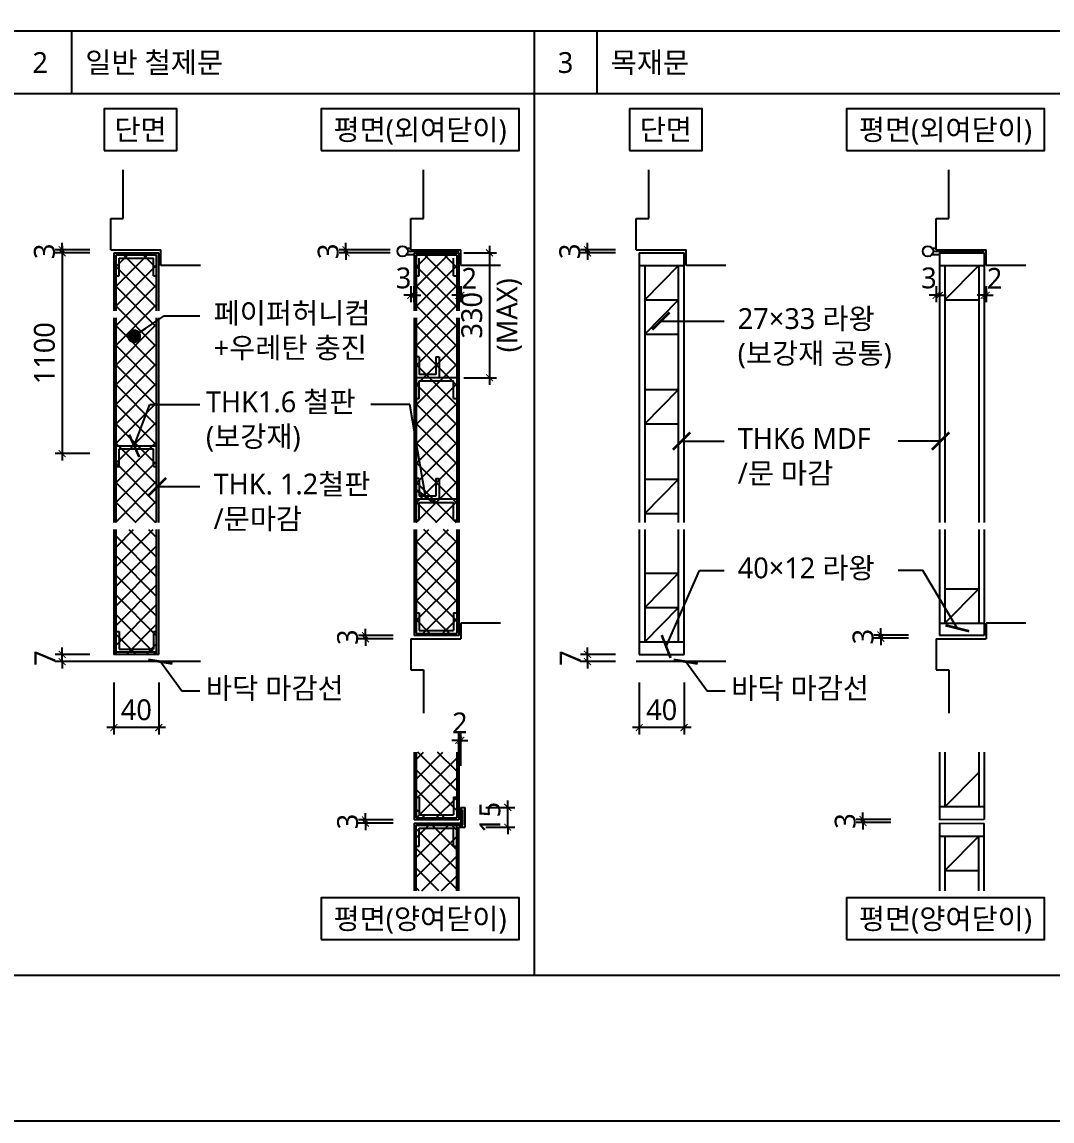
# Model space of a CAD drawing. Header units: inches. Extents: x 10 to 84110, y 29113 to 88513.
# Drawn here: x 35514 to 50350, y 29113 to 44947 of the extents above; entities that cross this region are included whole.
import ezdxf
from ezdxf.enums import TextEntityAlignment as Align

# ---------------------------------------------------------------- set-up
doc = ezdxf.new("R2010")
doc.units = ezdxf.units.IN
doc.header["$MEASUREMENT"] = 0
doc.layers.get('Defpoints').update_dxf_attribs({"color": 137})
for name, color, linetype in [('31', 7, 'Continuous'), ('33', 7, 'Continuous'), ('DIM-INT', 7, 'Continuous'), ('ELE-4', 4, 'Continuous'), ('ELE-7', 7, 'Continuous'), ('HAT', 5, 'Continuous'), ('SYM-LEAD', 6, 'Continuous'), ('TEXT', 3, 'Continuous')]:
    doc.layers.add(name, color=color, linetype=linetype)
doc.styles.add('ARIAL', font='malgun.ttf')
doc.styles.add('굴림체(옥산)', font='malgun.ttf')
doc.styles.add('맑은고딕', font='malgun.ttf')
doc.dimstyles.new('CJA', dxfattribs={"dimscale": 300, "dimtxt": 2.7, "dimasz": 1, "dimexe": 2, "dimexo": 3, "dimgap": 1, "dimtad": 1, "dimdec": 0, "dimzin": 1, "dimdsep": 46, "dimlunit": 6, "dimtxsty": '굴림체(옥산)', "dimblk": 'CJDOT', "dimcen": 0.09, "dimdle": 1, "dimclrd": 256, "dimclre": 256, "dimclrt": 3, "dimadec": 0, "dimazin": 0, "dimtfac": 1, "dimtdec": 0, "dimtix": 1, "dimtmove": 2, "dimatfit": 3, "dimldrblk": 'CJDOT', "dimfxl": 1, "dimtolj": 1, "dimtzin": 1, "dimarcsym": 0})
doc.dimstyles.new('DIM-QD 1', dxfattribs={"dimtxt": 3, "dimasz": 1.5, "dimexe": 1, "dimexo": 0, "dimgap": 1, "dimtad": 1, "dimdec": 3, "dimdsep": 46, "dimtxsty": 'ARIAL', "dimblk1": 'ARCHTICK', "dimblk2": 'ARCHTICK', "dimsah": 1, "dimcen": 0, "dimclrd": 256, "dimclre": 256, "dimclrt": 3, "dimazin": 2, "dimtfac": 1, "dimtdec": 3, "dimtix": 1, "dimtmove": 2, "dimatfit": 3, "dimldrblk": 'ARCHTICK', "dimfxl": 1, "dimtolj": 1, "dimtzin": 0, "dimarcsym": 0})
pattern_1 = [(45, (-15312.7, 19397.24), (-141.42136, 141.42136), []), (135, (-15312.7, 19397.24), (-141.42136, -141.42136), [])]
pattern_2 = [(45, (-15512.7, 19216.7), (-141.42136, 141.42136), []), (135, (-15512.7, 19216.7), (-141.42136, -141.42136), [])]

# ---------------------------------------------------------------- blocks, each defined once
blk = doc.blocks.new('_ARCHTICK')
at = {"color": 0, "linetype": 'ByBlock', "const_width": 0.15}
blk.add_lwpolyline([(-0.5, -0.5), (0.5, 0.5)], dxfattribs=at)
blk = doc.blocks.new('*D267')
at = {"layer": 'Defpoints', "color": 0, "transparency": 16777216}
for p in [(36093, 35836), (36793, 35836), (36793, 35731)]:
    blk.add_point(p, dxfattribs=at)
at = {"layer": 'DIM-INT', "color": 7, "lineweight": -2, "transparency": 16777216}
for p, q in [((36493, 35836), (35993, 35836)), ((36093, 35836), (36093, 35936)), ((36093, 35731), (36093, 35836)), ((36493, 35731), (35993, 35731)), ((36093, 35731), (36093, 35631))]:
    blk.add_line(p, q, dxfattribs=at)
at = {"layer": 'DIM-INT', "color": 7, "lineweight": -2, "transparency": 16777216, "xscale": 100, "yscale": 100, "zscale": 100}
for p, rotation in [((36093, 35836), 270), ((36093, 35731), 90)]:
    blk.add_blockref('_ARCHTICK', p, dxfattribs=dict(at, rotation=rotation))
at = {"layer": 'DIM-INT', "color": 3, "transparency": 16777216, "insert": (35843, 35783), "char_height": 300, "attachment_point": 5, "rotation": 90, "style": '맑은고딕'}
blk.add_mtext('\\A1;7 ', dxfattribs=at)
blk = doc.blocks.new('CJDOT')
blk.add_line((-2, 0), (2, 0))
at = {"const_width": 0.5}
blk.add_lwpolyline([(-0.25, 0, 1), (0.25, 0, 1)], format="xyb", close=True, dxfattribs=at)
blk = doc.blocks.new('*D268')
at = {"layer": 'Defpoints', "color": 0, "transparency": 16777216}
for p in [(36793, 41621), (36093, 38728), (36793, 38728)]:
    blk.add_point(p, dxfattribs=at)
at = {"layer": 'DIM-INT', "color": 7, "lineweight": -2, "transparency": 16777216}
for p, q in [((36093, 41721), (36093, 38628)), ((36493, 41621), (35993, 41621)), ((36493, 38728), (35993, 38728))]:
    blk.add_line(p, q, dxfattribs=at)
at = {"layer": 'DIM-INT', "color": 7, "lineweight": -2, "transparency": 16777216, "xscale": 100, "yscale": 100, "zscale": 100}
for p, rotation in [((36093, 41621), 90), ((36093, 38728), 270)]:
    blk.add_blockref('_ARCHTICK', p, dxfattribs=dict(at, rotation=rotation))
at = {"layer": 'DIM-INT', "color": 3, "transparency": 16777216, "insert": (35838, 40175), "char_height": 300, "attachment_point": 5, "rotation": 90, "style": '맑은고딕'}
blk.add_mtext('\\A1;1100', dxfattribs=at)
blk = doc.blocks.new('*D269')
at = {"layer": 'Defpoints', "color": 0, "transparency": 16777216}
for p in [(36793, 41666), (36093, 41621), (36793, 41621)]:
    blk.add_point(p, dxfattribs=at)
at = {"layer": 'DIM-INT', "color": 7, "lineweight": -2, "transparency": 16777216}
for p, q in [((36493, 41666), (35993, 41666)), ((36093, 41666), (36093, 41766)), ((36093, 41666), (36093, 41621)), ((36493, 41621), (35993, 41621)), ((36093, 41621), (36093, 41521))]:
    blk.add_line(p, q, dxfattribs=at)
at = {"layer": 'DIM-INT', "color": 7, "lineweight": -2, "transparency": 16777216, "xscale": 100, "yscale": 100, "zscale": 100}
for p, rotation in [((36093, 41666), 270), ((36093, 41621), 90)]:
    blk.add_blockref('_ARCHTICK', p, dxfattribs=dict(at, rotation=rotation))
at = {"layer": 'DIM-INT', "color": 3, "transparency": 16777216, "insert": (35838, 41643), "char_height": 300, "attachment_point": 5, "rotation": 90, "style": '맑은고딕'}
blk.add_mtext('\\A1;3 ', dxfattribs=at)
blk = doc.blocks.new('*D270')
at = {"layer": 'Defpoints', "color": 0, "transparency": 16777216}
for p in [(36838, 35731), (37483, 35731), (36838, 34781)]:
    blk.add_point(p, dxfattribs=at)
at = {"layer": 'DIM-INT', "color": 7, "lineweight": -2, "transparency": 16777216}
for p, q in [((36838, 35431), (36838, 34681)), ((37483, 35431), (37483, 34681)), ((37583, 34781), (36738, 34781))]:
    blk.add_line(p, q, dxfattribs=at)
at = {"layer": 'DIM-INT', "color": 7, "lineweight": -2, "transparency": 16777216, "xscale": 100, "yscale": 100, "zscale": 100, "rotation": 180}
blk.add_blockref('_ARCHTICK', (36838, 34781), dxfattribs=at)
at = {"layer": 'DIM-INT', "color": 7, "lineweight": -2, "transparency": 16777216, "xscale": 100, "yscale": 100, "zscale": 100}
blk.add_blockref('_ARCHTICK', (37483, 34781), dxfattribs=at)
at = {"layer": 'DIM-INT', "color": 3, "transparency": 16777216, "insert": (37161, 35036), "char_height": 300, "attachment_point": 5, "style": '맑은고딕'}
blk.add_mtext('\\A1;40', dxfattribs=at)
blk = doc.blocks.new('*D222')
at = {"layer": 'Defpoints', "color": 0, "transparency": 16777216}
for p in [(41835, 34597), (41805, 33930), (41835, 33930)]:
    blk.add_point(p, dxfattribs=at)
at = {"layer": 'DIM-INT', "color": 7, "lineweight": -2, "transparency": 16777216}
for p, q in [((41805, 34230), (41805, 34697)), ((41835, 34230), (41835, 34697)), ((41805, 34597), (41705, 34597)), ((41805, 34597), (41835, 34597)), ((41835, 34597), (41935, 34597))]:
    blk.add_line(p, q, dxfattribs=at)
at = {"layer": 'DIM-INT', "color": 7, "lineweight": -2, "transparency": 16777216, "xscale": 100, "yscale": 100, "zscale": 100}
blk.add_blockref('_ARCHTICK', (41805, 34597), dxfattribs=at)
at = {"layer": 'DIM-INT', "color": 7, "lineweight": -2, "transparency": 16777216, "xscale": 100, "yscale": 100, "zscale": 100, "rotation": 180}
blk.add_blockref('_ARCHTICK', (41835, 34597), dxfattribs=at)
at = {"layer": 'DIM-INT', "color": 3, "transparency": 16777216, "insert": (41820, 34849), "char_height": 300, "attachment_point": 5, "style": '맑은고딕'}
blk.add_mtext('\\A1;2', dxfattribs=at)
blk = doc.blocks.new('*D223')
at = {"layer": 'Defpoints', "color": 0, "transparency": 16777216}
for p in [(40460, 36106), (41160, 36106), (41160, 36061)]:
    blk.add_point(p, dxfattribs=at)
at = {"layer": 'DIM-INT', "color": 7, "lineweight": -2, "transparency": 16777216}
for p, q in [((40860, 36106), (40360, 36106)), ((40460, 36106), (40460, 36206)), ((40460, 36061), (40460, 36106)), ((40860, 36061), (40360, 36061)), ((40460, 36061), (40460, 35961))]:
    blk.add_line(p, q, dxfattribs=at)
at = {"layer": 'DIM-INT', "color": 7, "lineweight": -2, "transparency": 16777216, "xscale": 100, "yscale": 100, "zscale": 100}
for p, rotation in [((40460, 36106), 270), ((40460, 36061), 90)]:
    blk.add_blockref('_ARCHTICK', p, dxfattribs=dict(at, rotation=rotation))
at = {"layer": 'DIM-INT', "color": 3, "transparency": 16777216, "insert": (40205, 36083), "char_height": 300, "attachment_point": 5, "rotation": 90, "style": '맑은고딕'}
blk.add_mtext('\\A1;3 ', dxfattribs=at)
blk = doc.blocks.new('*D224')
at = {"layer": 'Defpoints', "color": 0, "transparency": 16777216}
for p in [(40460, 33450), (41160, 33450), (41160, 33405)]:
    blk.add_point(p, dxfattribs=at)
at = {"layer": 'DIM-INT', "color": 7, "lineweight": -2, "transparency": 16777216}
for p, q in [((40860, 33450), (40360, 33450)), ((40460, 33450), (40460, 33550)), ((40460, 33405), (40460, 33450)), ((40860, 33405), (40360, 33405)), ((40460, 33405), (40460, 33305))]:
    blk.add_line(p, q, dxfattribs=at)
at = {"layer": 'DIM-INT', "color": 7, "lineweight": -2, "transparency": 16777216, "xscale": 100, "yscale": 100, "zscale": 100}
for p, rotation in [((40460, 33450), 270), ((40460, 33405), 90)]:
    blk.add_blockref('_ARCHTICK', p, dxfattribs=dict(at, rotation=rotation))
at = {"layer": 'DIM-INT', "color": 3, "transparency": 16777216, "insert": (40205, 33427), "char_height": 300, "attachment_point": 5, "rotation": 90, "style": '맑은고딕'}
blk.add_mtext('\\A1;3 ', dxfattribs=at)
blk = doc.blocks.new('*D225')
at = {"layer": 'Defpoints', "color": 0, "transparency": 16777216}
for p in [(41805, 41441), (41835, 41441), (41805, 41009)]:
    blk.add_point(p, dxfattribs=at)
at = {"layer": 'DIM-INT', "color": 7, "lineweight": -2, "transparency": 16777216}
for p, q in [((41805, 41141), (41805, 40909)), ((41835, 41141), (41835, 40909)), ((41805, 41009), (41705, 41009)), ((41835, 41009), (41805, 41009)), ((41835, 41009), (41935, 41009))]:
    blk.add_line(p, q, dxfattribs=at)
at = {"layer": 'DIM-INT', "color": 7, "lineweight": -2, "transparency": 16777216, "xscale": 100, "yscale": 100, "zscale": 100}
blk.add_blockref('_ARCHTICK', (41805, 41009), dxfattribs=at)
at = {"layer": 'DIM-INT', "color": 7, "lineweight": -2, "transparency": 16777216, "xscale": 100, "yscale": 100, "zscale": 100, "rotation": 180}
blk.add_blockref('_ARCHTICK', (41835, 41009), dxfattribs=at)
at = {"layer": 'DIM-INT', "color": 3, "transparency": 16777216, "insert": (41955, 41253), "char_height": 300, "attachment_point": 5, "style": '맑은고딕'}
blk.add_mtext('\\A1;2 ', dxfattribs=at)
blk = doc.blocks.new('*D226')
at = {"layer": 'Defpoints', "color": 0, "transparency": 16777216}
for p in [(41115, 41441), (41160, 41441), (41115, 41009)]:
    blk.add_point(p, dxfattribs=at)
at = {"layer": 'DIM-INT', "color": 7, "lineweight": -2, "transparency": 16777216}
for p, q in [((41115, 41141), (41115, 40909)), ((41160, 41141), (41160, 40909)), ((41115, 41009), (41015, 41009)), ((41160, 41009), (41115, 41009)), ((41160, 41009), (41260, 41009))]:
    blk.add_line(p, q, dxfattribs=at)
at = {"layer": 'DIM-INT', "color": 7, "lineweight": -2, "transparency": 16777216, "xscale": 100, "yscale": 100, "zscale": 100}
blk.add_blockref('_ARCHTICK', (41115, 41009), dxfattribs=at)
at = {"layer": 'DIM-INT', "color": 7, "lineweight": -2, "transparency": 16777216, "xscale": 100, "yscale": 100, "zscale": 100, "rotation": 180}
blk.add_blockref('_ARCHTICK', (41160, 41009), dxfattribs=at)
at = {"layer": 'DIM-INT', "color": 3, "transparency": 16777216, "insert": (41010, 41258), "char_height": 300, "attachment_point": 5, "style": '맑은고딕'}
blk.add_mtext('\\A1;3', dxfattribs=at)
blk = doc.blocks.new('*D227')
at = {"layer": 'Defpoints', "color": 0, "transparency": 16777216}
for p in [(41115, 41666), (40180, 41621), (41115, 41621)]:
    blk.add_point(p, dxfattribs=at)
at = {"layer": 'DIM-INT', "color": 7, "lineweight": -2, "transparency": 16777216}
for p, q in [((40815, 41666), (40080, 41666)), ((40180, 41666), (40180, 41766)), ((40180, 41666), (40180, 41621)), ((40815, 41621), (40080, 41621)), ((40180, 41621), (40180, 41521))]:
    blk.add_line(p, q, dxfattribs=at)
at = {"layer": 'DIM-INT', "color": 7, "lineweight": -2, "transparency": 16777216, "xscale": 100, "yscale": 100, "zscale": 100}
for p, rotation in [((40180, 41666), 270), ((40180, 41621), 90)]:
    blk.add_blockref('_ARCHTICK', p, dxfattribs=dict(at, rotation=rotation))
at = {"layer": 'DIM-INT', "color": 3, "transparency": 16777216, "insert": (39925, 41643), "char_height": 300, "attachment_point": 5, "rotation": 90, "style": '맑은고딕'}
blk.add_mtext('\\A1;3 ', dxfattribs=at)
blk = doc.blocks.new('*D228')
at = {"layer": 'Defpoints', "color": 0, "transparency": 16777216}
for p in [(41580, 41621), (41580, 39821), (42248, 39821)]:
    blk.add_point(p, dxfattribs=at)
at = {"layer": 'DIM-INT', "color": 7, "lineweight": -2, "transparency": 16777216}
for p, q in [((42248, 41721), (42248, 39721)), ((41880, 41621), (42348, 41621)), ((41880, 39821), (42348, 39821))]:
    blk.add_line(p, q, dxfattribs=at)
at = {"layer": 'DIM-INT', "color": 7, "lineweight": -2, "transparency": 16777216, "xscale": 100, "yscale": 100, "zscale": 100}
for p, rotation in [((42248, 41621), 90), ((42248, 39821), 270)]:
    blk.add_blockref('_ARCHTICK', p, dxfattribs=dict(at, rotation=rotation))
at = {"layer": 'DIM-INT', "color": 3, "transparency": 16777216, "char_height": 300, "attachment_point": 5, "rotation": 90, "style": '맑은고딕'}
for s, insert in [('\\A1;(MAX)', (42532, 40721)), ('\\A1;330', (41993, 40721))]:
    blk.add_mtext(s, dxfattribs=dict(at, insert=insert))
blk = doc.blocks.new('*D229')
at = {"layer": 'Defpoints', "color": 0, "transparency": 16777216}
for p in [(41895, 33630), (42511, 33630), (41895, 33345)]:
    blk.add_point(p, dxfattribs=at)
at = {"layer": 'DIM-INT', "color": 7, "lineweight": -2, "transparency": 16777216}
for p, q in [((42511, 33630), (42511, 33730)), ((42195, 33630), (42611, 33630)), ((42511, 33345), (42511, 33630)), ((42195, 33345), (42611, 33345)), ((42511, 33345), (42511, 33245))]:
    blk.add_line(p, q, dxfattribs=at)
at = {"layer": 'DIM-INT', "color": 7, "lineweight": -2, "transparency": 16777216, "xscale": 100, "yscale": 100, "zscale": 100}
for p, rotation in [((42511, 33630), 270), ((42511, 33345), 90)]:
    blk.add_blockref('_ARCHTICK', p, dxfattribs=dict(at, rotation=rotation))
at = {"layer": 'DIM-INT', "color": 3, "transparency": 16777216, "insert": (42255, 33487), "char_height": 300, "attachment_point": 5, "rotation": 90, "style": '맑은고딕'}
blk.add_mtext('\\A1;15 ', dxfattribs=at)
blk = doc.blocks.new('*D232')
at = {"layer": 'Defpoints', "color": 0, "transparency": 16777216}
for p in [(43660, 35836), (44360, 35836), (44360, 35731)]:
    blk.add_point(p, dxfattribs=at)
at = {"layer": 'DIM-INT', "color": 7, "lineweight": -2, "transparency": 16777216}
for p, q in [((44060, 35836), (43560, 35836)), ((43660, 35836), (43660, 35936)), ((43660, 35731), (43660, 35836)), ((44060, 35731), (43560, 35731)), ((43660, 35731), (43660, 35631))]:
    blk.add_line(p, q, dxfattribs=at)
at = {"layer": 'DIM-INT', "color": 7, "lineweight": -2, "transparency": 16777216, "xscale": 100, "yscale": 100, "zscale": 100}
for p, rotation in [((43660, 35836), 270), ((43660, 35731), 90)]:
    blk.add_blockref('_ARCHTICK', p, dxfattribs=dict(at, rotation=rotation))
at = {"layer": 'DIM-INT', "color": 3, "transparency": 16777216, "insert": (43410, 35783), "char_height": 300, "attachment_point": 5, "rotation": 90, "style": '맑은고딕'}
blk.add_mtext('\\A1;7 ', dxfattribs=at)
blk = doc.blocks.new('*D233')
at = {"layer": 'Defpoints', "color": 0, "transparency": 16777216}
for p in [(44360, 41666), (43660, 41621), (44360, 41621)]:
    blk.add_point(p, dxfattribs=at)
at = {"layer": 'DIM-INT', "color": 7, "lineweight": -2, "transparency": 16777216}
for p, q in [((44060, 41666), (43560, 41666)), ((43660, 41666), (43660, 41766)), ((43660, 41666), (43660, 41621)), ((44060, 41621), (43560, 41621)), ((43660, 41621), (43660, 41521))]:
    blk.add_line(p, q, dxfattribs=at)
at = {"layer": 'DIM-INT', "color": 7, "lineweight": -2, "transparency": 16777216, "xscale": 100, "yscale": 100, "zscale": 100}
for p, rotation in [((43660, 41666), 270), ((43660, 41621), 90)]:
    blk.add_blockref('_ARCHTICK', p, dxfattribs=dict(at, rotation=rotation))
at = {"layer": 'DIM-INT', "color": 3, "transparency": 16777216, "insert": (43405, 41643), "char_height": 300, "attachment_point": 5, "rotation": 90, "style": '맑은고딕'}
blk.add_mtext('\\A1;3 ', dxfattribs=at)
blk = doc.blocks.new('*D234')
at = {"layer": 'Defpoints', "color": 0, "transparency": 16777216}
for p in [(44405, 35731), (45050, 35731), (44405, 34781)]:
    blk.add_point(p, dxfattribs=at)
at = {"layer": 'DIM-INT', "color": 7, "lineweight": -2, "transparency": 16777216}
for p, q in [((44405, 35431), (44405, 34681)), ((45050, 35431), (45050, 34681)), ((45150, 34781), (44305, 34781))]:
    blk.add_line(p, q, dxfattribs=at)
at = {"layer": 'DIM-INT', "color": 7, "lineweight": -2, "transparency": 16777216, "xscale": 100, "yscale": 100, "zscale": 100, "rotation": 180}
blk.add_blockref('_ARCHTICK', (44405, 34781), dxfattribs=at)
at = {"layer": 'DIM-INT', "color": 7, "lineweight": -2, "transparency": 16777216, "xscale": 100, "yscale": 100, "zscale": 100}
blk.add_blockref('_ARCHTICK', (45050, 34781), dxfattribs=at)
at = {"layer": 'DIM-INT', "color": 3, "transparency": 16777216, "insert": (44728, 35036), "char_height": 300, "attachment_point": 5, "style": '맑은고딕'}
blk.add_mtext('\\A1;40', dxfattribs=at)
blk = doc.blocks.new('*D235')
at = {"layer": 'Defpoints', "color": 0, "transparency": 16777216}
for p in [(47627, 33458), (48327, 33458), (48327, 33413)]:
    blk.add_point(p, dxfattribs=at)
at = {"layer": 'DIM-INT', "color": 7, "lineweight": -2, "transparency": 16777216}
for p, q in [((48027, 33458), (47527, 33458)), ((48027, 33413), (47527, 33413)), ((47627, 33458), (47627, 33558)), ((47627, 33413), (47627, 33458)), ((47627, 33413), (47627, 33313))]:
    blk.add_line(p, q, dxfattribs=at)
at = {"layer": 'DIM-INT', "color": 7, "lineweight": -2, "transparency": 16777216, "xscale": 100, "yscale": 100, "zscale": 100}
for p, rotation in [((47627, 33458), 270), ((47627, 33413), 90)]:
    blk.add_blockref('_ARCHTICK', p, dxfattribs=dict(at, rotation=rotation))
at = {"layer": 'DIM-INT', "color": 3, "transparency": 16777216, "insert": (47372, 33435), "char_height": 300, "attachment_point": 5, "rotation": 90, "style": '맑은고딕'}
blk.add_mtext('\\A1;3 ', dxfattribs=at)
blk = doc.blocks.new('*D236')
at = {"layer": 'Defpoints', "color": 0, "transparency": 16777216}
for p in [(47884, 36114), (48584, 36114), (48584, 36069)]:
    blk.add_point(p, dxfattribs=at)
at = {"layer": 'DIM-INT', "color": 7, "lineweight": -2, "transparency": 16777216}
for p, q in [((48284, 36114), (47784, 36114)), ((47884, 36114), (47884, 36214)), ((47884, 36069), (47884, 36114)), ((48284, 36069), (47784, 36069)), ((47884, 36069), (47884, 35969))]:
    blk.add_line(p, q, dxfattribs=at)
at = {"layer": 'DIM-INT', "color": 7, "lineweight": -2, "transparency": 16777216, "xscale": 100, "yscale": 100, "zscale": 100}
for p, rotation in [((47884, 36114), 270), ((47884, 36069), 90)]:
    blk.add_blockref('_ARCHTICK', p, dxfattribs=dict(at, rotation=rotation))
at = {"layer": 'DIM-INT', "color": 3, "transparency": 16777216, "insert": (47629, 36091), "char_height": 300, "attachment_point": 5, "rotation": 90, "style": '맑은고딕'}
blk.add_mtext('\\A1;3 ', dxfattribs=at)
blk = doc.blocks.new('*D237')
at = {"layer": 'Defpoints', "color": 0, "transparency": 16777216}
for p in [(49372, 41441), (49402, 41441), (49372, 41009)]:
    blk.add_point(p, dxfattribs=at)
at = {"layer": 'DIM-INT', "color": 7, "lineweight": -2, "transparency": 16777216}
for p, q in [((49372, 41141), (49372, 40909)), ((49402, 41141), (49402, 40909)), ((49372, 41009), (49272, 41009)), ((49402, 41009), (49372, 41009)), ((49402, 41009), (49502, 41009))]:
    blk.add_line(p, q, dxfattribs=at)
at = {"layer": 'DIM-INT', "color": 7, "lineweight": -2, "transparency": 16777216, "xscale": 100, "yscale": 100, "zscale": 100}
blk.add_blockref('_ARCHTICK', (49372, 41009), dxfattribs=at)
at = {"layer": 'DIM-INT', "color": 7, "lineweight": -2, "transparency": 16777216, "xscale": 100, "yscale": 100, "zscale": 100, "rotation": 180}
blk.add_blockref('_ARCHTICK', (49402, 41009), dxfattribs=at)
at = {"layer": 'DIM-INT', "color": 3, "transparency": 16777216, "insert": (49522, 41253), "char_height": 300, "attachment_point": 5, "style": '맑은고딕'}
blk.add_mtext('\\A1;2 ', dxfattribs=at)
blk = doc.blocks.new('*D238')
at = {"layer": 'Defpoints', "color": 0, "transparency": 16777216}
for p in [(48682, 41441), (48727, 41441), (48682, 41009)]:
    blk.add_point(p, dxfattribs=at)
at = {"layer": 'DIM-INT', "color": 7, "lineweight": -2, "transparency": 16777216}
for p, q in [((48682, 41141), (48682, 40909)), ((48727, 41141), (48727, 40909)), ((48682, 41009), (48582, 41009)), ((48727, 41009), (48682, 41009)), ((48727, 41009), (48827, 41009))]:
    blk.add_line(p, q, dxfattribs=at)
at = {"layer": 'DIM-INT', "color": 7, "lineweight": -2, "transparency": 16777216, "xscale": 100, "yscale": 100, "zscale": 100}
blk.add_blockref('_ARCHTICK', (48682, 41009), dxfattribs=at)
at = {"layer": 'DIM-INT', "color": 7, "lineweight": -2, "transparency": 16777216, "xscale": 100, "yscale": 100, "zscale": 100, "rotation": 180}
blk.add_blockref('_ARCHTICK', (48727, 41009), dxfattribs=at)
at = {"layer": 'DIM-INT', "color": 3, "transparency": 16777216, "insert": (48577, 41258), "char_height": 300, "attachment_point": 5, "style": '맑은고딕'}
blk.add_mtext('\\A1;3', dxfattribs=at)

msp = doc.modelspace()

# ---------------------------------------------------------------- hatches: boundary and pattern name
at = {"layer": 'HAT'}
h = msp.add_hatch(dxfattribs=at)
h.set_pattern_fill('ANSI37', color=9, scale=200, style=0)
h.set_pattern_definition([(45, (-15601.4, 19216.7), (-141.42136, 141.42136), []), (135, (-15601.4, 19216.7), (-141.42136, -141.42136), [])])
h.paths.add_polyline_path([(36868.5, 37736.3), (37453.5, 37736.3), (37453.5, 41590.8), (36868.5, 41590.8)])
h = msp.add_hatch(dxfattribs=at)
h.set_pattern_fill('ANSI37', color=9, scale=200, style=0)
h.set_pattern_definition(pattern_2)
h.paths.add_polyline_path([(41775.2, 41590.8), (41190.2, 41590.8), (41190.2, 37736.3), (41775.2, 37736.3)])
h = msp.add_hatch(dxfattribs=at)
h.set_pattern_fill('ANSI37', color=9, scale=200, style=0)
h.set_pattern_definition([(45, (-23723.63, 19216.7), (-141.42136, 141.42136), []), (135, (-23723.63, 19216.7), (-141.42136, -141.42136), [])])
h.paths.add_polyline_path([(37453.5, 37636.3), (36868.5, 37636.3), (36868.5, 35835.8), (37453.5, 35835.8)])
h = msp.add_hatch(dxfattribs=at)
h.set_pattern_fill('ANSI37', color=9, scale=200, style=0)
h.set_pattern_definition(pattern_2)
h.paths.add_polyline_path([(41775.2, 37636.3), (41190.2, 37636.3), (41190.2, 36135.8), (41775.2, 36135.8)])
h = msp.add_hatch(dxfattribs=at)
h.set_pattern_fill('ANSI37', color=9, scale=200, style=0)
h.set_pattern_definition(pattern_1)
h.paths.add_polyline_path([(41190.2, 34427), (41775.2, 34427), (41775.2, 33479.7), (41190.2, 33479.7)])
h = msp.add_hatch(dxfattribs=at)
h.set_pattern_fill('ANSI37', color=9, scale=200, style=0)
h.set_pattern_definition(pattern_1)
h.paths.add_polyline_path([(41190.2, 32427.4), (41775.2, 32427.4), (41775.2, 33374.7), (41190.2, 33374.7)])

# ---------------------------------------------------------------- linework, layer by layer
at = {"layer": '31', "color": 4, "linetype": 'Continuous'}
for p, q in [((41055.2, 41688.3), (41115.2, 41688.3)), ((41790.3, 41665.8), (41790.3, 41620.8)), ((48621.9, 41688.3), (48681.9, 41688.3)), ((49357, 41665.8), (49357, 41620.8)), ((41055.2, 41598.3), (41160.2, 41598.3)), ((41070.2, 41643.3), (41790.3, 41643.3)), ((48621.9, 41598.3), (48726.9, 41598.3)), ((48636.9, 41643.3), (49357, 41643.3)), ((44405.1, 41440.8), (45050.1, 41440.8)), ((44483.1, 41440.8), (44483.1, 37735.1)), ((44972.1, 41440.8), (44483.1, 40945.8)), ((44972.1, 37735.1), (44972.1, 41440.8)), ((48726.9, 41440.8), (49371.9, 41440.8)), ((48804.9, 41440.8), (48804.9, 37735.1)), ((49293.9, 41440.8), (48804.9, 40945.8)), ((49293.9, 41440.8), (49293.9, 37735.1)), ((44483.1, 40450.8), (44972.1, 40945.8)), ((44483.1, 40945.8), (44972.1, 40945.8)), ((48804.9, 40945.8), (49293.9, 40945.8)), ((44483.1, 40450.8), (44972.1, 40450.8)), ((44483.1, 39157.4), (44972.1, 39652.4)), ((44483.1, 39652.4), (44972.1, 39652.4)), ((44483.1, 39157.4), (44972.1, 39157.4)), ((44483.1, 37863.9), (44972.1, 38358.9)), ((44483.1, 38358.9), (44972.1, 38358.9)), ((44483.1, 37863.9), (44972.1, 37863.9)), ((44483.1, 37635.1), (44483.1, 36015.8)), ((44972.1, 36015.8), (44972.1, 37635.1)), ((48804.9, 37635.1), (48804.9, 36285.8)), ((49293.9, 37635.1), (49293.9, 36285.8)), ((44483.1, 36510.8), (44972.1, 37005.8)), ((44483.1, 37005.8), (44972.1, 37005.8)), ((48804.9, 36285.8), (49293.9, 36780.8)), ((48804.9, 36780.8), (49293.9, 36780.8)), ((44483.1, 36015.8), (44972.1, 36510.8)), ((44483.1, 36510.8), (44972.1, 36510.8)), ((48726.9, 36285.8), (49371.9, 36285.8)), ((44405.1, 36015.8), (45050.1, 36015.8)), ((48804.9, 34427), (48804.9, 33637.2)), ((49293.9, 34427), (49293.9, 33637.2)), ((48804.9, 33637.2), (49293.9, 34132.2)), ((49371.9, 33637.2), (48726.9, 33637.2)), ((48726.9, 33217.2), (49371.9, 33217.2)), ((48804.9, 33217.2), (48804.9, 32427.4)), ((49293.9, 33217.2), (48804.9, 32722.2)), ((49293.9, 32427.4), (49293.9, 33217.2)), ((48804.9, 32722.2), (49293.9, 32722.2))]:
    msp.add_line(p, q, dxfattribs=at)
at = {"layer": '31', "color": 3, "linetype": 'Continuous'}
for p, q in [((36913.5, 41545.8), (37408.5, 41545.8)), ((36913.5, 41290.8), (36913.5, 41545.8)), ((37408.5, 41290.8), (37408.5, 41545.8)), ((41235.2, 41290.8), (41235.2, 41545.8)), ((41730.2, 41290.8), (41730.2, 41545.8)), ((36868.5, 41290.8), (36913.5, 41290.8)), ((37408.5, 41290.8), (37453.5, 41290.8)), ((41190.2, 41290.8), (41235.2, 41290.8)), ((41730.2, 41290.8), (41775.2, 41290.8)), ((41235.2, 40120.8), (41190.2, 40120.8)), ((41235.2, 40120.8), (41235.2, 39865.8)), ((41475.2, 40120.8), (41520.2, 40120.8)), ((41475.2, 40120.8), (41475.2, 39865.8)), ((41520.2, 40120.8), (41520.2, 39820.8)), ((41775.2, 39820.8), (41190.2, 39820.8)), ((41475.2, 39865.8), (41235.2, 39865.8)), ((41235.2, 39520.8), (41235.2, 39775.8)), ((41235.2, 39775.8), (41730.2, 39775.8)), ((41730.2, 39520.8), (41730.2, 39775.8)), ((41190.2, 39520.8), (41235.2, 39520.8)), ((41730.2, 39520.8), (41775.2, 39520.8)), ((36868.5, 38840.8), (37453.5, 38840.8)), ((36913.5, 38540.8), (36913.5, 38795.8)), ((36913.5, 38795.8), (37408.5, 38795.8)), ((37408.5, 38540.8), (37408.5, 38795.8)), ((36868.5, 38540.8), (36913.5, 38540.8)), ((37408.5, 38540.8), (37453.5, 38540.8)), ((41235.2, 38370.8), (41190.2, 38370.8)), ((41235.2, 38370.8), (41235.2, 38115.8)), ((41475.2, 38370.8), (41520.2, 38370.8)), ((41475.2, 38370.8), (41475.2, 38115.8)), ((41520.2, 38370.8), (41520.2, 38070.8)), ((41775.2, 38070.8), (41190.2, 38070.8)), ((41475.2, 38115.8), (41235.2, 38115.8)), ((41235.2, 37770.8), (41235.2, 38025.8)), ((41235.2, 38025.8), (41730.2, 38025.8)), ((41730.2, 37770.8), (41730.2, 38025.8)), ((41190.2, 37770.8), (41235.2, 37770.8)), ((41730.2, 37770.8), (41775.2, 37770.8)), ((41190.2, 36435.8), (41235.2, 36435.8)), ((41235.2, 36435.8), (41235.2, 36180.8)), ((41730.2, 36435.8), (41775.2, 36435.8)), ((41730.2, 36435.8), (41730.2, 36180.8)), ((36868.5, 36165.8), (36913.5, 36165.8)), ((36913.5, 36165.8), (36913.5, 35910.8)), ((37408.5, 36165.8), (37453.5, 36165.8)), ((37408.5, 36165.8), (37408.5, 35910.8)), ((41235.2, 36180.8), (41730.2, 36180.8)), ((37453.5, 35865.8), (36868.5, 35865.8)), ((36913.5, 35910.8), (37408.5, 35910.8)), ((41190.2, 33779.7), (41235.2, 33779.7)), ((41235.2, 33779.7), (41235.2, 33524.7)), ((41730.2, 33779.7), (41775.2, 33779.7)), ((41730.2, 33779.7), (41730.2, 33524.7)), ((41235.2, 33524.7), (41730.2, 33524.7)), ((41235.2, 33074.7), (41235.2, 33329.7)), ((41235.2, 33329.7), (41730.2, 33329.7)), ((41730.2, 33074.7), (41730.2, 33329.7)), ((41190.2, 33074.7), (41235.2, 33074.7)), ((41730.2, 33074.7), (41775.2, 33074.7))]:
    msp.add_line(p, q, dxfattribs=at)
at = {"layer": '31', "color": 4, "linetype": 'Continuous'}
for centre in [(40995.2, 41643.3), (48561.9, 41643.3)]:
    msp.add_circle(centre, 75, dxfattribs=at)
at = {"layer": '33', "color": 4, "linetype": 'Continuous'}
for p, q in [((36973.5, 42115.8), (36973.5, 42816.7)), ((41295.2, 42115.8), (41295.2, 42816.7)), ((44540.1, 42115.8), (44540.1, 42816.7)), ((48861.9, 42115.8), (48861.9, 42816.7)), ((36793.5, 41665.8), (36793.5, 42115.8)), ((36793.5, 42115.8), (36973.5, 42115.8)), ((41115.2, 42115.8), (41295.2, 42115.8)), ((41115.2, 41665.8), (41115.2, 42115.8)), ((44360.1, 42115.8), (44540.1, 42115.8)), ((44360.1, 41665.8), (44360.1, 42115.8)), ((48681.9, 41665.8), (48681.9, 42115.8)), ((48681.9, 42115.8), (48861.9, 42115.8)), ((36793.5, 41665.8), (37513.5, 41665.8)), ((37513.5, 41440.8), (37513.5, 41665.8)), ((41115.2, 41665.8), (41835.2, 41665.8)), ((41835.2, 41440.8), (41835.2, 41665.8)), ((44360.1, 41665.8), (45080.1, 41665.8)), ((45080.1, 41440.8), (45080.1, 41665.8)), ((48681.9, 41665.8), (49401.9, 41665.8)), ((49401.9, 41440.8), (49401.9, 41665.8)), ((38084.1, 41440.8), (37513.5, 41440.8)), ((42405.9, 41440.8), (41835.2, 41440.8)), ((45650.8, 41440.8), (45080.1, 41440.8)), ((49972.5, 41440.8), (49401.9, 41440.8)), ((41835.2, 36285.8), (41835.2, 36060.8)), ((42405.9, 36285.8), (41835.2, 36285.8)), ((49972.5, 36285.8), (49401.9, 36285.8)), ((49401.9, 36285.8), (49401.9, 36060.8)), ((41115.2, 36060.8), (41835.2, 36060.8)), ((41115.2, 36060.8), (41115.2, 35610.8)), ((48681.9, 36060.8), (49401.9, 36060.8)), ((48681.9, 36060.8), (48681.9, 35610.8)), ((38084.1, 35730.8), (36438.5, 35730.8)), ((45650.8, 35730.8), (44360.1, 35730.8)), ((41115.2, 35610.8), (41295.2, 35610.8)), ((41295.2, 35610.8), (41295.2, 34988.3)), ((48681.9, 35610.8), (48861.9, 35610.8)), ((48861.9, 35610.8), (48861.9, 34988.3))]:
    msp.add_line(p, q, dxfattribs=at)
at = {"layer": '33', "color": 7, "linetype": 'Continuous'}
for p, q in [((36838.5, 41620.8), (36838.5, 40783.3)), ((36838.5, 41620.8), (37483.5, 41620.8)), ((36868.5, 41590.8), (37453.5, 41590.8)), ((36868.5, 40783.3), (36868.5, 41590.8)), ((37453.5, 40783.3), (37453.5, 41590.8)), ((37483.5, 40783.3), (37483.5, 41620.8)), ((41160.2, 41620.8), (41160.2, 40783.3)), ((41160.2, 41620.8), (41805.2, 41620.8)), ((41190.2, 41590.8), (41190.2, 40783.3)), ((41190.2, 41590.8), (41775.2, 41590.8)), ((41775.2, 41590.8), (41775.2, 40783.3)), ((41805.2, 41620.8), (41805.2, 40783.3)), ((44405.1, 41620.8), (44405.1, 37735.1)), ((44405.1, 41620.8), (45050.1, 41620.8)), ((45050.1, 37735.1), (45050.1, 41620.8)), ((48726.9, 41620.8), (48726.9, 37735.1)), ((48726.9, 41620.8), (49371.9, 41620.8)), ((49371.9, 41620.8), (49371.9, 37735.1)), ((36838.5, 40683.3), (36838.5, 37736.3)), ((36868.5, 37736.3), (36868.5, 40683.3)), ((37453.5, 37736.3), (37453.5, 40683.3)), ((37483.5, 37736.3), (37483.5, 40683.3)), ((41160.2, 40683.3), (41160.2, 37736.3)), ((41190.2, 40683.3), (41190.2, 37736.3)), ((41775.2, 40683.3), (41775.2, 37736.3)), ((41805.2, 40683.3), (41805.2, 37736.3)), ((36838.5, 37636.3), (36838.5, 35835.8)), ((36868.5, 35835.8), (36868.5, 37636.3)), ((37453.5, 35835.8), (37453.5, 37636.3)), ((37483.5, 35835.8), (37483.5, 37636.3)), ((41160.2, 37636.3), (41160.2, 36105.8)), ((41190.2, 37636.3), (41190.2, 36135.8)), ((41775.2, 37636.3), (41775.2, 36135.8)), ((41805.2, 37636.3), (41805.2, 36105.8)), ((44405.1, 37635.1), (44405.1, 35835.8)), ((45050.1, 35835.8), (45050.1, 37635.1)), ((48726.9, 37635.1), (48726.9, 36105.8)), ((49371.9, 37635.1), (49371.9, 36105.8)), ((41805.2, 36105.8), (41160.2, 36105.8)), ((41190.2, 36135.8), (41775.2, 36135.8)), ((49371.9, 36105.8), (48726.9, 36105.8)), ((37483.5, 35835.8), (36838.5, 35835.8)), ((44405.1, 35835.8), (45050.1, 35835.8)), ((41160.2, 34427), (41160.2, 33449.7)), ((41190.2, 34427), (41190.2, 33479.7)), ((41775.2, 34427), (41775.2, 33479.7)), ((41805.2, 34427), (41805.2, 33449.7)), ((48726.9, 34427), (48726.9, 33449.7)), ((49371.9, 34427), (49371.9, 33457.2)), ((41835.2, 33629.7), (41835.2, 33374.7)), ((41835.2, 33629.7), (41895.2, 33629.7)), ((41865.2, 33374.7), (41865.2, 33599.7)), ((41895.2, 33344.7), (41895.2, 33629.7)), ((41805.2, 33449.7), (41160.2, 33449.7)), ((41190.2, 33479.7), (41775.2, 33479.7)), ((49371.9, 33457.2), (48726.9, 33449.7)), ((41160.2, 33404.7), (41160.2, 32427.4)), ((41160.2, 33404.7), (41835.2, 33404.7)), ((41190.2, 32427.4), (41190.2, 33374.7)), ((41190.2, 33374.7), (41865.2, 33374.7)), ((41775.2, 32427.4), (41775.2, 33374.7)), ((41805.2, 32427.4), (41805.2, 33344.7)), ((41805.2, 33344.7), (41895.2, 33344.7)), ((48726.9, 33404.7), (48726.9, 32427.4)), ((48726.9, 33404.7), (49371.9, 33397.2)), ((49371.9, 32427.4), (49371.9, 33397.2))]:
    msp.add_line(p, q, dxfattribs=at)
at = {"layer": 'DIM-INT'}
msp.add_lwpolyline([(84109.5, 29112.7), (9.5, 29112.7), (9.5, 88512.7), (84109.5, 88512.7)], close=True, dxfattribs=at)
at = {"layer": 'ELE-4'}
for p, q in [((73159.5, 44812.7), (27759.5, 44812.7)), ((27759.5, 31212.7), (73159.5, 31212.7))]:
    msp.add_line(p, q, dxfattribs=at)
at = {"layer": 'ELE-7'}
for p, q in [((36226.2, 44812.7), (36226.2, 43912.7)), ((42892.9, 44812.7), (42892.9, 31212.7)), ((43792.9, 44812.7), (43792.9, 43912.7)), ((73159.5, 43912.7), (27759.5, 43912.7))]:
    msp.add_line(p, q, dxfattribs=at)
for points in [[(36695.5, 43096.2), (37745.5, 43096.2), (37745.5, 43696.2), (36695.5, 43696.2), (36695.5, 43096.2)], [(39823, 43096.2), (42673, 43096.2), (42673, 43696.2), (39823, 43696.2), (39823, 43096.2)], [(44262.1, 43096.2), (45312.1, 43096.2), (45312.1, 43696.2), (44262.1, 43696.2), (44262.1, 43096.2)], [(47389.6, 43096.2), (50239.6, 43096.2), (50239.6, 43696.2), (47389.6, 43696.2), (47389.6, 43096.2)], [(39823, 31728), (42673, 31728), (42673, 32328), (39823, 32328), (39823, 31728)], [(47389.6, 31728), (50239.6, 31728), (50239.6, 32328), (47389.6, 32328), (47389.6, 31728)]]:
    msp.add_lwpolyline(points, dxfattribs=at)

# ---------------------------------------------------------------- texts
at = {"layer": 'TEXT', "style": '맑은고딕'}
for s, p in [('2', (35776.2, 44362.7)), ('3', (43342.9, 44362.7)), ('단면', (37220.5, 43396.2)), ('평면(외여닫이)', (41248, 43396.2)), ('단면', (44787.1, 43396.2)), ('평면(외여닫이)', (48814.6, 43396.2)), ('평면(양여닫이)', (41248, 32028)), ('평면(양여닫이)', (48814.6, 32028))]:
    msp.add_text(s, height=300, dxfattribs=at).set_placement(p, align=Align.MIDDLE_CENTER)
for s, p in [('일반 철제문', (36426.2, 44362.7)), ('목재문', (43992.9, 44362.7))]:
    msp.add_text(s, height=300, dxfattribs=at).set_placement(p, align=Align.MIDDLE_LEFT)
at = {"layer": 'TEXT', "color": 3, "style": '맑은고딕'}
for s, p in [('페이퍼허니컴', (38273.6, 40603.3)), ('27×33 라왕', (45823, 40523.9)), ('+우레탄 충진', (38273.6, 40103.3)), ('(보강재 공통)', (45823, 40023.9)), ('THK1.6 철판', (38163.6, 39324.8)), ('(보강재)', (38163.6, 38824.8)), ('THK6 MDF', (45823, 38796.7)), ('THK. 1.2철판', (38273.6, 38140)), ('/문 마감', (45823, 38296.7)), ('/문마감', (38273.6, 37640)), ('40×12 라왕', (45823, 36931.8)), ('바닥 마감선', (38163.6, 35198.3)), ('바닥 마감선', (45730.2, 35198.3))]:
    msp.add_text(s, height=300, dxfattribs=at).set_placement(p)

# ---------------------------------------------------------------- dimensions: what is measured, and where the dimension line sits
at = {"layer": 'DIM-INT'}
for base, p1, p2, angle, text, picture, middle in [((36093.5, 38728.3), (36793.5, 41620.8), (36793.5, 38728.3), 90, '1100', '*D268', (35837.7, 40174.6)), ((36093.5, 41620.8), (36793.5, 41665.8), (36793.5, 41620.8), 90, '3 ', '*D269', (35838.5, 41643.3)), ((40180.4, 41620.8), (41115.2, 41665.8), (41115.2, 41620.8), 90, '3 ', '*D227', (39925.4, 41643.3)), ((42247.6, 39820.8), (41580.2, 41620.8), (41580.2, 39820.8), 90, '330\\X(MAX)', '*D228', (42247.6, 40720.8)), ((43660.1, 41620.8), (44360.1, 41665.8), (44360.1, 41620.8), 90, '3 ', '*D233', (43405.2, 41643.3)), ((40460.2, 36105.8), (41160.2, 36060.8), (41160.2, 36105.8), 90, '3 ', '*D223', (40205.2, 36083.3)), ((47884.2, 36113.8), (48584.2, 36068.8), (48584.2, 36113.8), 90, '3 ', '*D236', (47629.3, 36091.3)), ((36093.5, 35835.8), (36793.5, 35730.8), (36793.5, 35835.8), 90, '7 ', '*D267', (35843.5, 35783.3)), ((43660.1, 35835.8), (44360.1, 35730.8), (44360.1, 35835.8), 90, '7 ', '*D232', (43410.1, 35783.3)), ((36838.5, 34780.8), (37483.5, 35730.8), (36838.5, 35730.8), 180, '40', '*D270', (37161, 35035.8)), ((44405.1, 34780.8), (45050.1, 35730.8), (44405.1, 35730.8), 180, '40', '*D234', (44727.6, 35035.8)), ((42511.2, 33629.7), (41895.2, 33344.7), (41895.2, 33629.7), 90, '15 ', '*D229', (42255.3, 33487.2)), ((40460.2, 33449.7), (41160.2, 33404.7), (41160.2, 33449.7), 90, '3 ', '*D224', (40205.2, 33427.2)), ((47626.9, 33457.8), (48326.9, 33412.8), (48326.9, 33457.8), 90, '3 ', '*D235', (47371.9, 33435.3))]:
    dim = msp.add_linear_dim(base=base, p1=p1, p2=p2, angle=angle, text=text, dimstyle='CJA', override={"dimscale": 100, "dimtxt": 3, "dimexe": 1, "dimlunit": 2, "dimtxsty": '맑은고딕', "dimblk1": 'ARCHTICK', "dimblk2": 'ARCHTICK', "dimsah": 1, "dimclrd": 7, "dimclre": 7}, dxfattribs=at)
    dim.commit()
    dim.dimension.update_dxf_attribs({"geometry": picture, "text_midpoint": middle})
for base, p1, p2, text, picture, middle in [((41115.2, 41009.3), (41160.2, 41440.8), (41115.2, 41440.8), '3', '*D226', (41010.4, 41257.9)), ((41805.2, 41009.3), (41835.2, 41440.8), (41805.2, 41440.8), '2 ', '*D225', (41955, 41253.4)), ((48681.9, 41009.3), (48726.9, 41440.8), (48681.9, 41440.8), '3', '*D238', (48577.1, 41257.9)), ((49371.9, 41009.3), (49401.9, 41440.8), (49371.9, 41440.8), '2 ', '*D237', (49521.6, 41253.4))]:
    dim = msp.add_linear_dim(base=base, p1=p1, p2=p2, text=text, dimstyle='CJA', override={"dimscale": 100, "dimtxt": 3, "dimexe": 1, "dimlunit": 2, "dimtxsty": '맑은고딕', "dimblk1": 'ARCHTICK', "dimblk2": 'ARCHTICK', "dimsah": 1, "dimclrd": 7, "dimclre": 7}, dxfattribs=at)
    dim.commit()
    dim.dimension.update_dxf_attribs({"geometry": picture, "text_midpoint": middle, "dimtype": 160})
dim = msp.add_linear_dim(base=(41835.2, 34596.9), p1=(41805.2, 33929.7), p2=(41835.2, 33929.7), text='2', dimstyle='CJA', override={"dimscale": 100, "dimtxt": 3, "dimexe": 1, "dimlunit": 2, "dimtxsty": '맑은고딕', "dimblk1": 'ARCHTICK', "dimblk2": 'ARCHTICK', "dimsah": 1, "dimclrd": 7, "dimclre": 7}, dxfattribs=at)
dim.commit()
dim.dimension.update_dxf_attribs({"geometry": '*D222', "text_midpoint": (41820.2, 34849.4)})

# ---------------------------------------------------------------- leaders
at = {"layer": 'SYM-LEAD', "color": 6}
for points, override in [([(37129.7, 40420.1), (37561.2, 40715.4), (38077.6, 40715.4)], {"dimscale": 100, "dimasz": 2, "dimtad": 0, "dimclrd": 6, "dimldrblk": 'DOT'}), ([(44716.6, 40636.1), (45230.8, 40636.1), (45627, 40636.1)], {"dimscale": 100, "dimasz": 2.5, "dimtad": 0, "dimclrd": 6}), ([(37129.7, 38840.8), (37354.7, 39437), (38077.6, 39437)], {"dimscale": 100, "dimasz": 2.5, "dimtad": 0, "dimclrd": 6}), ([(41324.2, 38109.8), (41099.2, 39437), (40536.3, 39437)], {"dimscale": 100, "dimasz": 2.5, "dimtad": 0, "dimclrd": 6}), ([(45014.1, 38908.9), (45528.3, 38908.9), (45627, 38908.9)], {"dimscale": 100, "dimasz": 2.5, "dimtad": 0, "dimclrd": 6}), ([(48744.6, 38908.9), (48230.4, 38908.9), (48131.7, 38908.9)], {"dimscale": 100, "dimasz": 2.5, "dimtad": 0, "dimclrd": 6}), ([(37464.7, 38252.2), (37978.9, 38252.2), (38077.6, 38252.2)], {"dimscale": 100, "dimasz": 2.5, "dimtad": 0, "dimclrd": 6}), ([(44792, 35948.9), (45271.2, 37043.9), (45627, 37043.9)], {"dimscale": 100, "dimasz": 2.5, "dimtad": 0, "dimclrd": 6}), ([(48985.6, 36212), (48487.5, 37043.9), (48131.7, 37043.9)], {"dimscale": 100, "dimasz": 2.5, "dimtad": 0, "dimclrd": 6}), ([(37506.6, 35730.8), (37814.4, 35310.4), (38077.6, 35310.4)], {"dimscale": 100, "dimasz": 2.5, "dimtad": 0, "dimclrd": 6}), ([(45073.3, 35730.8), (45381, 35310.4), (45644.3, 35310.4)], {"dimscale": 100, "dimasz": 2.5, "dimtad": 0, "dimclrd": 6})]:
    msp.add_leader(points, dimstyle='DIM-QD 1', override=override, dxfattribs=at)

doc.saveas('drawing.dxf')
